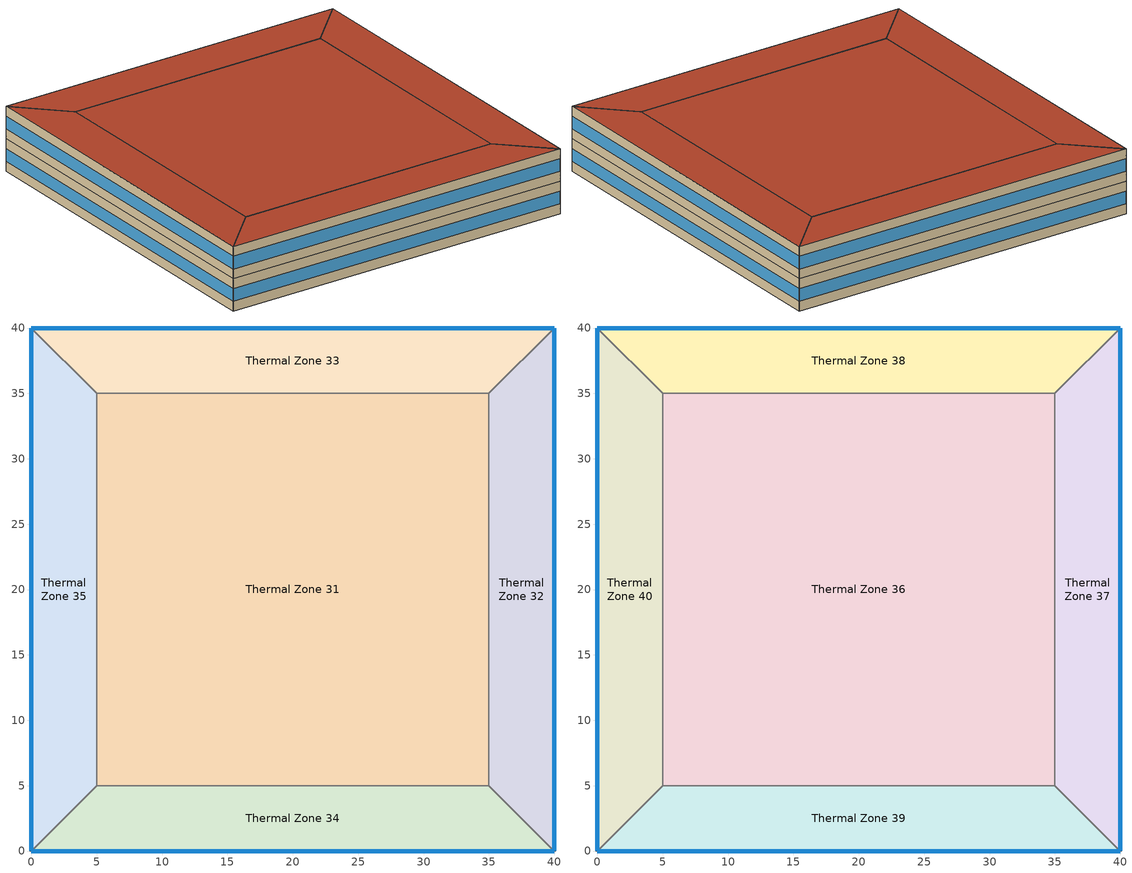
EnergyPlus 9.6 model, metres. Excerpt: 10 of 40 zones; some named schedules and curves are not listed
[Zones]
Thermal Zone 31
 floor to Thermal Zone 26 (Interior Floor): 5,5 5,35 35,35 35,5 z21.6
 wall to Thermal Zone 35 (Interior Wall): 5,35 5,5 z21.6:25.2
 wall to Thermal Zone 33 (Interior Wall): 35,35 5,35 z21.6:25.2
 wall to Thermal Zone 32 (Interior Wall): 35,5 35,35 z21.6:25.2
 wall to Thermal Zone 34 (Interior Wall): 5,5 35,5 z21.6:25.2
Thermal Zone 32
 floor to Thermal Zone 27 (Interior Floor): 35,5 35,35 40,40 40,0 z21.6
 wall outside (Ext Wall): 40,0 40,40 z21.6:25.2
 wall to Thermal Zone 34 (Interior Wall): 35,5 40,0 z21.6:25.2
 wall to Thermal Zone 33 (Interior Wall): 40,40 35,35 z21.6:25.2
 window (Ext Window): 40,0.01 40,39.99 z22.7:24.1
Thermal Zone 33
 floor to Thermal Zone 28 (Interior Floor): 5,35 0,40 40,40 35,35 z21.6
 wall outside (Ext Wall): 40,40 0,40 z21.6:25.2
 wall to Thermal Zone 35 (Interior Wall): 0,40 5,35 z21.6:25.2
 window (Ext Window): 39.99,40 0.01,40 z22.7:24.1
Thermal Zone 34
 floor to Thermal Zone 29 (Interior Floor): 35,5 40,0 0,0 5,5 z21.6
 wall outside (Ext Wall): 0,0 40,0 z21.6:25.2
 wall to Thermal Zone 35 (Interior Wall): 5,5 0,0 z21.6:25.2
 window (Ext Window): 0.01,0 39.99,0 z22.7:24.1
Thermal Zone 35
 floor to Thermal Zone 30 (Interior Floor): 0,40 5,35 5,5 0,0 z21.6
 wall outside (Ext Wall): 0,40 0,0 z21.6:25.2
 window (Ext Window): 0,39.99 0,0.01 z22.7:24.1
Thermal Zone 36
 floor to Thermal Zone 31 (Interior Floor): 5,5 5,35 35,35 35,5 z25.2
 wall to Thermal Zone 40 (Interior Wall): 5,35 5,5 z25.2:28.8
 wall to Thermal Zone 38 (Interior Wall): 35,35 5,35 z25.2:28.8
 wall to Thermal Zone 37 (Interior Wall): 35,5 35,35 z25.2:28.8
 wall to Thermal Zone 39 (Interior Wall): 5,5 35,5 z25.2:28.8
 roof outside (Ext Roof): 35,5 35,35 5,35 5,5 z28.8
Thermal Zone 37
 floor to Thermal Zone 32 (Interior Floor): 35,5 35,35 40,40 40,0 z25.2
 wall outside (Ext Wall): 40,0 40,40 z25.2:28.8
 wall to Thermal Zone 39 (Interior Wall): 35,5 40,0 z25.2:28.8
 wall to Thermal Zone 38 (Interior Wall): 40,40 35,35 z25.2:28.8
 window (Ext Window): 40,0.01 40,39.99 z26.3:27.7
 roof outside (Ext Roof): 40,0 40,40 35,35 35,5 z28.8
Thermal Zone 38
 floor to Thermal Zone 33 (Interior Floor): 5,35 0,40 40,40 35,35 z25.2
 wall outside (Ext Wall): 40,40 0,40 z25.2:28.8
 wall to Thermal Zone 40 (Interior Wall): 0,40 5,35 z25.2:28.8
 window (Ext Window): 39.99,40 0.01,40 z26.3:27.7
 roof outside (Ext Roof): 35,35 40,40 0,40 5,35 z28.8
Thermal Zone 39
 floor to Thermal Zone 34 (Interior Floor): 35,5 40,0 0,0 5,5 z25.2
 wall outside (Ext Wall): 0,0 40,0 z25.2:28.8
 wall to Thermal Zone 40 (Interior Wall): 5,5 0,0 z25.2:28.8
 window (Ext Window): 0.01,0 39.99,0 z26.3:27.7
 roof outside (Ext Roof): 5,5 0,0 40,0 35,5 z28.8
Thermal Zone 40
 floor to Thermal Zone 35 (Interior Floor): 0,40 5,35 5,5 0,0 z25.2
 wall outside (Ext Wall): 0,40 0,0 z25.2:28.8
 window (Ext Window): 0,39.99 0,0.01 z26.3:27.7
 roof outside (Ext Roof): 0,0 5,5 5,35 0,40 z28.8
[Building]
Building 1: North Axis {deg}=-0
[Site:Location]
Washington Dc Dulles IntL Ar: Latitude {deg}=38.98; Longitude {deg}=-77.47; Time Zone {hr}=-5; Elevation {m}=82
[SizingPeriod:DesignDay] Month=7; Day of Month=21; Day Type=SummerDesignDay; Daily Dry-Bulb Temperature Range {deltaC}=14.4; Dry-Bulb Temperature Range Modifier Type=DefaultMultipliers; Barometric Pressure {Pa}=86790; Wind Speed {m/s}=5; Wind Direction {deg}=340; Rain Indicator=No; Snow Indicator=No; Daylight Saving Time Indicator=No; Solar Model Indicator=ASHRAETau; ASHRAE Clear Sky Optical Depth for Beam Irradiance (taub)=0.339; ASHRAE Clear Sky Optical Depth for Diffuse Irradiance (taud)=2.366; Begin Environment Reset Mode=FullResetAtBeginEnvironment
Name | Maximum Dry-Bulb Temperature {C} | Humidity Condition Type | Wetbulb or DewPoint at Maximum Dry-Bulb {C} | Enthalpy at Maximum Dry-Bulb {J/kg}
SALT-LAKE-CITY-IAP Ann Clg .4% Condns DB=>MWB | 36.5 | Wetbulb | 17.1
SALT-LAKE-CITY-IAP Ann Clg .4% Condns DP=>MDB | 22.5 | Dewpoint | 15.6
SALT-LAKE-CITY-IAP Ann Clg .4% Condns Enth=>MDB | 30.8 | Enthalpy |  | 59300
SALT-LAKE-CITY-IAP Ann Clg .4% Condns WB=>MDB | 31.2 | Wetbulb | 19
[Material] Thermal Absorptance=0.9
Name | Roughness | Thickness m | Conductivity W/m-K | Density kg/m3 | Specific Heat J/kg-K | Solar Absorptance | Visible Absorptance
wall concrete | MediumRough | 0.25 | 0.5 | 2243 | 837 | 0.65 | 0.65
roof concrete | MediumRough | 0.2 | 0.5 | 2243 | 837 | 0.65 | 0.65
Wall Insulation [30]; Roof Insulation [30] | MediumRough | 0.1693 | 0.049 | 265 | 836.8 | 0.7 | 0.7
F16 Acoustic tile | MediumSmooth | 0.0191 | 0.06 | 368 | 590 | 0.3 | 0.3
M11 100mm lightweight concrete | MediumRough | 0.1016 | 0.53 | 1280 | 840 | 0.5 | 0.5
G01a 19mm gypsum board | MediumSmooth | 0.019 | 0.16 | 800 | 1090 | 0.4 | 0.4
[Material:AirGap]
Name | Thermal Resistance m2-K/W
F04 Wall air space resistance | 0.15
F05 Ceiling air space resistance | 0.18
[WindowMaterial:SimpleGlazingSystem]
Window Material Simple Glazing System: U-Factor W/m2-K=2.2; Solar Heat Gain Coefficient=0.35
[Construction]
Ext Roof: roof concrete, Roof Insulation [30]
Ext Wall: wall concrete, Wall Insulation [30]
Ext Window: Window Material Simple Glazing System
Interior Floor: F16 Acoustic tile, F05 Ceiling air space resistance, M11 100mm lightweight concrete
Interior Wall: G01a 19mm gypsum board, F04 Wall air space resistance, G01a 19mm gypsum board
[Zone]
Thermal Zone 31; Thermal Zone 32; Thermal Zone 33; Thermal Zone 34; Thermal Zone 35: 0, 0, 0, 21.6, , 1, , , , , , Yes
Thermal Zone 36; Thermal Zone 37; Thermal Zone 38; Thermal Zone 39; Thermal Zone 40: 0, 0, 0, 25.2, , 1, , , , , , Yes
[ZoneControl:Thermostat] Temperature Difference Between Cutout And Setpoint deltaC=0
Name | Zone or ZoneList | Control Type Schedule | Control 1
Thermal Zone 31 Thermostat | Thermal Zone 31 | Thermal Zone 31 Thermostat Schedule | Thermostat Setpoint Dual Setpoint 31
Thermal Zone 32 Thermostat | Thermal Zone 32 | Thermal Zone 32 Thermostat Schedule | Thermostat Setpoint Dual Setpoint 32
Thermal Zone 33 Thermostat | Thermal Zone 33 | Thermal Zone 33 Thermostat Schedule | Thermostat Setpoint Dual Setpoint 33
Thermal Zone 34 Thermostat | Thermal Zone 34 | Thermal Zone 34 Thermostat Schedule | Thermostat Setpoint Dual Setpoint 34
Thermal Zone 35 Thermostat | Thermal Zone 35 | Thermal Zone 35 Thermostat Schedule | Thermostat Setpoint Dual Setpoint 35
Thermal Zone 36 Thermostat | Thermal Zone 36 | Thermal Zone 36 Thermostat Schedule | Thermostat Setpoint Dual Setpoint 36
Thermal Zone 37 Thermostat | Thermal Zone 37 | Thermal Zone 37 Thermostat Schedule | Thermostat Setpoint Dual Setpoint 37
Thermal Zone 38 Thermostat | Thermal Zone 38 | Thermal Zone 38 Thermostat Schedule | Thermostat Setpoint Dual Setpoint 38
Thermal Zone 39 Thermostat | Thermal Zone 39 | Thermal Zone 39 Thermostat Schedule | Thermostat Setpoint Dual Setpoint 39
Thermal Zone 40 Thermostat | Thermal Zone 40 | Thermal Zone 40 Thermostat Schedule | Thermostat Setpoint Dual Setpoint 40
[ThermostatSetpoint:DualSetpoint]
Name | Heating Setpoint Temperature Schedule | Cooling Setpoint Temperature Schedule
Thermostat Setpoint Dual Setpoint 31 | HtgSetp 31 | ClgSetp 31
Thermostat Setpoint Dual Setpoint 32 | HtgSetp 32 | ClgSetp 32
Thermostat Setpoint Dual Setpoint 33 | HtgSetp 33 | ClgSetp 33
Thermostat Setpoint Dual Setpoint 34 | HtgSetp 34 | ClgSetp 34
Thermostat Setpoint Dual Setpoint 35 | HtgSetp 35 | ClgSetp 35
Thermostat Setpoint Dual Setpoint 36 | HtgSetp 36 | ClgSetp 36
Thermostat Setpoint Dual Setpoint 37 | HtgSetp 37 | ClgSetp 37
Thermostat Setpoint Dual Setpoint 38 | HtgSetp 38 | ClgSetp 38
Thermostat Setpoint Dual Setpoint 39 | HtgSetp 39 | ClgSetp 39
Thermostat Setpoint Dual Setpoint 40 | HtgSetp 40 | ClgSetp 40
[ZoneHVAC:TerminalUnit:VariableRefrigerantFlow] Terminal Unit Availability Schedule=Always On Discrete hvac_library; Cooling Supply Air Flow Rate m3/s=Autosize; No Cooling Supply Air Flow Rate m3/s=Autosize; Heating Supply Air Flow Rate m3/s=Autosize; No Heating Supply Air Flow Rate m3/s=Autosize; Cooling Outdoor Air Flow Rate m3/s=Autosize; Heating Outdoor Air Flow Rate m3/s=Autosize; No Load Outdoor Air Flow Rate m3/s=Autosize; Supply Air Fan Operating Mode Schedule=Always On Discrete hvac_library; Supply Air Fan Placement=DrawThrough; Zone Terminal Unit On Parasitic Electric Energy Use W=30; Zone Terminal Unit Off Parasitic Electric Energy Use W=20; Rated Heating Capacity Sizing Ratio W/W=1; Maximum Outdoor Dry-Bulb Temperature for Supplemental Heater Operation C=6.58437e-312
Name | Supply Air Fan Object | Outside Air Mixer Object | Cooling Coil Object | Heating Coil Object
VRF Zone Terminal 35 | VRF Zone Terminal Fan 35 | VRF Zone Terminal 35 OA Mixer | VRF Zone Terminal Cooling Coil 35 | VRF Zone Terminal Heating Coil 35
VRF Zone Terminal 36 | VRF Zone Terminal Fan 36 | VRF Zone Terminal 36 OA Mixer | VRF Zone Terminal Cooling Coil 36 | VRF Zone Terminal Heating Coil 36
VRF Zone Terminal 37 | VRF Zone Terminal Fan 37 | VRF Zone Terminal 37 OA Mixer | VRF Zone Terminal Cooling Coil 37 | VRF Zone Terminal Heating Coil 37
VRF Zone Terminal 38 | VRF Zone Terminal Fan 38 | VRF Zone Terminal 38 OA Mixer | VRF Zone Terminal Cooling Coil 38 | VRF Zone Terminal Heating Coil 38
VRF Zone Terminal 39 | VRF Zone Terminal Fan 39 | VRF Zone Terminal 39 OA Mixer | VRF Zone Terminal Cooling Coil 39 | VRF Zone Terminal Heating Coil 39
VRF Zone Terminal 40 | VRF Zone Terminal Fan 40 | VRF Zone Terminal 40 OA Mixer | VRF Zone Terminal Cooling Coil 40 | VRF Zone Terminal Heating Coil 40
[Coil:Cooling:DX:VariableRefrigerantFlow] Availability Schedule=Always On Discrete hvac_library; Gross Rated Total Cooling Capacity W=Autosize; Gross Rated Sensible Heat Ratio=Autosize; Rated Air Flow Rate m3/s=Autosize; Cooling Capacity Ratio Modifier Function of Temperature Curve=VRFTUCoolCapFT; Cooling Capacity Modifier Curve Function of Flow Fraction=VRFACCoolCapFFF
VRF Zone Terminal Cooling Coil 1; VRF Zone Terminal Cooling Coil 2; VRF Zone Terminal Cooling Coil 3; VRF Zone Terminal Cooling Coil 4; VRF Zone Terminal Cooling Coil 5; VRF Zone Terminal Cooling Coil 6; VRF Zone Terminal Cooling Coil 7; VRF Zone Terminal Cooling Coil 8; VRF Zone Terminal Cooling Coil 9; VRF Zone Terminal Cooling Coil 10; VRF Zone Terminal Cooling Coil 11; VRF Zone Terminal Cooling Coil 12; VRF Zone Terminal Cooling Coil 13; VRF Zone Terminal Cooling Coil 14; VRF Zone Terminal Cooling Coil 15; VRF Zone Terminal Cooling Coil 16; VRF Zone Terminal Cooling Coil 17; VRF Zone Terminal Cooling Coil 18; VRF Zone Terminal Cooling Coil 19; VRF Zone Terminal Cooling Coil 20; VRF Zone Terminal Cooling Coil 21; VRF Zone Terminal Cooling Coil 22; VRF Zone Terminal Cooling Coil 23; VRF Zone Terminal Cooling Coil 24; VRF Zone Terminal Cooling Coil 25; VRF Zone Terminal Cooling Coil 26; VRF Zone Terminal Cooling Coil 27; VRF Zone Terminal Cooling Coil 28; VRF Zone Terminal Cooling Coil 29; VRF Zone Terminal Cooling Coil 30; VRF Zone Terminal Cooling Coil 31; VRF Zone Terminal Cooling Coil 32; VRF Zone Terminal Cooling Coil 33; VRF Zone Terminal Cooling Coil 34; VRF Zone Terminal Cooling Coil 35; VRF Zone Terminal Cooling Coil 36; VRF Zone Terminal Cooling Coil 37; VRF Zone Terminal Cooling Coil 38; VRF Zone Terminal Cooling Coil 39; VRF Zone Terminal Cooling Coil 40
[Coil:Heating:DX:VariableRefrigerantFlow] Availability Schedule=Always On Discrete hvac_library; Gross Rated Heating Capacity W=Autosize; Rated Air Flow Rate m3/s=Autosize; Heating Capacity Ratio Modifier Function of Temperature Curve=Coil Heating DX Variable Refrigerant Flow 1 VRFTUHeatCAPFT; Heating Capacity Modifier Function of Flow Fraction Curve=Coil Heating DX Variable Refrigerant Flow 1 VRFACCoolCapFFF
VRF Zone Terminal Heating Coil 1; VRF Zone Terminal Heating Coil 2; VRF Zone Terminal Heating Coil 3; VRF Zone Terminal Heating Coil 4; VRF Zone Terminal Heating Coil 5; VRF Zone Terminal Heating Coil 6; VRF Zone Terminal Heating Coil 7; VRF Zone Terminal Heating Coil 8; VRF Zone Terminal Heating Coil 9; VRF Zone Terminal Heating Coil 10; VRF Zone Terminal Heating Coil 11; VRF Zone Terminal Heating Coil 12; VRF Zone Terminal Heating Coil 13; VRF Zone Terminal Heating Coil 14; VRF Zone Terminal Heating Coil 15; VRF Zone Terminal Heating Coil 16; VRF Zone Terminal Heating Coil 17; VRF Zone Terminal Heating Coil 18; VRF Zone Terminal Heating Coil 19; VRF Zone Terminal Heating Coil 20; VRF Zone Terminal Heating Coil 21; VRF Zone Terminal Heating Coil 22; VRF Zone Terminal Heating Coil 23; VRF Zone Terminal Heating Coil 24; VRF Zone Terminal Heating Coil 25; VRF Zone Terminal Heating Coil 26; VRF Zone Terminal Heating Coil 27; VRF Zone Terminal Heating Coil 28; VRF Zone Terminal Heating Coil 29; VRF Zone Terminal Heating Coil 30; VRF Zone Terminal Heating Coil 31; VRF Zone Terminal Heating Coil 32; VRF Zone Terminal Heating Coil 33; VRF Zone Terminal Heating Coil 34; VRF Zone Terminal Heating Coil 35; VRF Zone Terminal Heating Coil 36; VRF Zone Terminal Heating Coil 37; VRF Zone Terminal Heating Coil 38; VRF Zone Terminal Heating Coil 39; VRF Zone Terminal Heating Coil 40
[Fan:OnOff] Availability Schedule=Always On Discrete hvac_library; Fan Total Efficiency=0.75; Pressure Rise Pa=800; Maximum Flow Rate m3/s=Autosize; Motor Efficiency=0.8; Motor In Airstream Fraction=1; Fan Power Ratio Function of Speed Ratio Curve=Fan On Off Power Curve 19; Fan Efficiency Ratio Function of Speed Ratio Curve=Fan On Off Efficiency Curve 6
VRF Zone Terminal Fan 1; VRF Zone Terminal Fan 2; VRF Zone Terminal Fan 3; VRF Zone Terminal Fan 4; VRF Zone Terminal Fan 5; VRF Zone Terminal Fan 6; VRF Zone Terminal Fan 7; VRF Zone Terminal Fan 8; VRF Zone Terminal Fan 9; VRF Zone Terminal Fan 10; VRF Zone Terminal Fan 11; VRF Zone Terminal Fan 12; VRF Zone Terminal Fan 13; VRF Zone Terminal Fan 14; VRF Zone Terminal Fan 15; VRF Zone Terminal Fan 16; VRF Zone Terminal Fan 17; VRF Zone Terminal Fan 18; VRF Zone Terminal Fan 19; VRF Zone Terminal Fan 20; VRF Zone Terminal Fan 21; VRF Zone Terminal Fan 22; VRF Zone Terminal Fan 23; VRF Zone Terminal Fan 24; VRF Zone Terminal Fan 25; VRF Zone Terminal Fan 26; VRF Zone Terminal Fan 27; VRF Zone Terminal Fan 28; VRF Zone Terminal Fan 29; VRF Zone Terminal Fan 30; VRF Zone Terminal Fan 31; VRF Zone Terminal Fan 32; VRF Zone Terminal Fan 33; VRF Zone Terminal Fan 34; VRF Zone Terminal Fan 35; VRF Zone Terminal Fan 36; VRF Zone Terminal Fan 37; VRF Zone Terminal Fan 38; VRF Zone Terminal Fan 39; VRF Zone Terminal Fan 40
[Zone equipment]
Thermal Zone 31: VRF Zone Terminal 31
Thermal Zone 32: VRF Zone Terminal 32
Thermal Zone 33: VRF Zone Terminal 33
Thermal Zone 34: VRF Zone Terminal 34
Thermal Zone 35: VRF Zone Terminal 35
Thermal Zone 36: VRF Zone Terminal 36
Thermal Zone 37: VRF Zone Terminal 37
Thermal Zone 38: VRF Zone Terminal 38
Thermal Zone 39: VRF Zone Terminal 39
Thermal Zone 40: VRF Zone Terminal 40
[Sizing:Zone] Zone Cooling Design Supply Air Temperature Input Method=SupplyAirTemperature; Zone Cooling Design Supply Air Temperature C=14; Zone Cooling Design Supply Air Temperature Difference deltaC=11.11; Zone Heating Design Supply Air Temperature Input Method=SupplyAirTemperature; Zone Heating Design Supply Air Temperature C=45; Zone Heating Design Supply Air Temperature Difference deltaC=11.11; Zone Cooling Design Supply Air Humidity Ratio kgWater/kgDryAir=0.0085; Zone Heating Design Supply Air Humidity Ratio kgWater/kgDryAir=0.008; Cooling Design Air Flow Method=DesignDay; Cooling Design Air Flow Rate m3/s=0; Cooling Minimum Air Flow per Zone Floor Area m3/s-m2=0.000762; Cooling Minimum Air Flow m3/s=0; Cooling Minimum Air Flow Fraction=0; Heating Design Air Flow Method=DesignDay; Heating Design Air Flow Rate m3/s=0; Heating Maximum Air Flow per Zone Floor Area m3/s-m2=0.002032; Heating Maximum Air Flow m3/s=0.141576; Heating Maximum Air Flow Fraction=0.3; Account for Dedicated Outdoor Air System=No
Name | Design Specification Outdoor Air Object
Thermal Zone 31 | Ventilation 31
Thermal Zone 32 | Ventilation 32
Thermal Zone 33 | Ventilation 33
Thermal Zone 34 | Ventilation 34
Thermal Zone 35 | Ventilation 35
Thermal Zone 36 | Ventilation 36
Thermal Zone 37 | Ventilation 37
Thermal Zone 38 | Ventilation 38
Thermal Zone 39 | Ventilation 39
Thermal Zone 40 | Ventilation 40
[DesignSpecification:OutdoorAir] Outdoor Air Method=Sum; Outdoor Air Flow per Person m3/s-person=0; Outdoor Air Flow per Zone Floor Area m3/s-m2=0; Outdoor Air Flow per Zone m3/s=0; Outdoor Air Flow Air Changes per Hour 1/hr=1.2
Ventilation 31; Ventilation 32; Ventilation 33; Ventilation 34; Ventilation 35; Ventilation 36; Ventilation 37; Ventilation 38; Ventilation 39; Ventilation 40
[AirConditioner:VariableRefrigerantFlow]
Heat Pump=VRF System; Availability Schedule=Always On Discrete hvac_library; Gross Rated Total Cooling Capacity W=Autosize; Gross Rated Cooling COP W/W=4.2; Minimum Condenser Inlet Node Temperature in Cooling Mode C=-5; Maximum Condenser Inlet Node Temperature in Cooling Mode C=43; Cooling Capacity Ratio Modifier Function of Low Temperature Curve=VRF System VRFCoolCapFT 1; Cooling Capacity Ratio Boundary Curve=VRF System VRFCoolCapFTBoundary 1; Cooling Capacity Ratio Modifier Function of High Temperature Curve=VRF System VRFCoolCapFTHi 1; Cooling Energy Input Ratio Modifier Function of Low Temperature Curve=VRF System VRFCoolEIRFT 1; Cooling Energy Input Ratio Boundary Curve=VRF System VRFCoolEIRFTBoundary 1; Cooling Energy Input Ratio Modifier Function of High Temperature Curve=VRF System VRFCoolEIRFTHi 1; Cooling Energy Input Ratio Modifier Function of Low Part-Load Ratio Curve=VRF System CoolingEIRLowPLR 1; Cooling Energy Input Ratio Modifier Function of High Part-Load Ratio Curve=VRF System CoolingEIRHiPLR 1; Cooling Combination Ratio Correction Factor Curve=VRF System CoolingCombRatio 1; Cooling Part-Load Fraction Correlation Curve=VRF System VRFCPLFFPLR 1; Gross Rated Heating Capacity W=Autosize; Rated Heating Capacity Sizing Ratio W/W=1; Gross Rated Heating COP W/W=4.5; Minimum Condenser Inlet Node Temperature in Heating Mode C=-20; Maximum Condenser Inlet Node Temperature in Heating Mode C=30; Heating Capacity Ratio Modifier Function of Low Temperature Curve=VRF System VRFHeatCapFT 1; Heating Capacity Ratio Boundary Curve=VRF System VRFHeatCapFTBoundary 1; Heating Capacity Ratio Modifier Function of High Temperature Curve=VRF System VRFHeatCapFTHi 1; Heating Energy Input Ratio Modifier Function of Low Temperature Curve=VRF System VRFHeatEIRFT 1; Heating Energy Input Ratio Boundary Curve=VRF System VRFHeatEIRFTBoundary 1; Heating Energy Input Ratio Modifier Function of High Temperature Curve=VRF System VRFHeatEIRFTHi 1; Heating Performance Curve Outdoor Temperature Type=WetBulbTemperature; Heating Energy Input Ratio Modifier Function of Low Part-Load Ratio Curve=VRF System HeatingEIRLowPLR 1; Heating Energy Input Ratio Modifier Function of High Part-Load Ratio Curve=VRF System HeatingEIRHiPLR 1; Heating Combination Ratio Correction Factor Curve=VRF System HeatingCombRatio 1; Heating Part-Load Fraction Correlation Curve=VRF System VRFCPLFFPLR 2; Minimum Heat Pump Part-Load Ratio dimensionless=0.5; Master Thermostat Priority Control Type=LoadPriority; Zone Terminal Unit List=VRF System Terminal List; Heat Pump Waste Heat Recovery=No; Equivalent Piping Length used for Piping Correction Factor in Cooling Mode m=30; Vertical Height used for Piping Correction Factor m=10; Piping Correction Factor for Length in Cooling Mode Curve=VRF System CoolingLengthCorrectionFactor 1; Piping Correction Factor for Height in Cooling Mode Coefficient 1/m=-0.000386; Equivalent Piping Length used for Piping Correction Factor in Heating Mode m=30; Piping Correction Factor for Length in Heating Mode Curve=VRF System HeatingLengthCorrectionFactor 1; Piping Correction Factor for Height in Heating Mode Coefficient 1/m=0; Crankcase Heater Power per Compressor W=15; Number of Compressors dimensionless=3; Ratio of Compressor Size to Total Compressor Capacity W/W=0.33; Maximum Outdoor Dry-Bulb Temperature for Crankcase Heater C=7; Defrost Strategy=Resistive; Defrost Control=Timed; Defrost Time Period Fraction dimensionless=0.058333; Resistive Defrost Heater Capacity W=1e-07; Maximum Outdoor Dry-bulb Temperature for Defrost Operation C=7; Condenser Type=AirCooled; Water Condenser Volume Flow Rate m3/s=Autosize; Evaporative Condenser Effectiveness dimensionless=0.9; Evaporative Condenser Air Flow Rate m3/s=Autosize; Evaporative Condenser Pump Rated Power Consumption W=Autosize; Basin Heater Capacity W/K=0; Basin Heater Setpoint Temperature C=2; Fuel Type=Electricity; Minimum Condenser Inlet Node Temperature in Heat Recovery Mode C=0; Maximum Condenser Inlet Node Temperature in Heat Recovery Mode C=30; Heat Recovery Cooling Capacity Modifier Curve=VRF System Heat Recovery Cooling Cap Modifier 1; Initial Heat Recovery Cooling Capacity Fraction W/W=1; Heat Recovery Cooling Capacity Time Constant hr=0.083; Heat Recovery Cooling Energy Modifier Curve=VRF System Heat Recovery Cooling Energy Modifier 1; Initial Heat Recovery Cooling Energy Fraction W/W=1; Heat Recovery Cooling Energy Time Constant hr=0; Heat Recovery Heating Capacity Modifier Curve=VRF System Heat Recovery Heating Cap Modifier 1; Initial Heat Recovery Heating Capacity Fraction W/W=0.5; Heat Recovery Heating Capacity Time Constant hr=0.083; Heat Recovery Heating Energy Modifier Curve=VRF System Heat Recovery Heating Energy Modifier 1; Initial Heat Recovery Heating Energy Fraction W/W=0.5; Heat Recovery Heating Energy Time Constant hr=0
[Schedule:Compact]
Thermal Zone 31 Thermostat Schedule; Thermal Zone 32 Thermostat Schedule; Thermal Zone 33 Thermostat Schedule; Thermal Zone 34 Thermostat Schedule; Thermal Zone 35 Thermostat Schedule; Thermal Zone 36 Thermostat Schedule; Thermal Zone 37 Thermostat Schedule; Thermal Zone 38 Thermostat Schedule; Thermal Zone 39 Thermostat Schedule; Thermal Zone 40 Thermostat Schedule: Through: 12/31, For: AllDays, Until: 24:00, 4
[Curve:Biquadratic] Input Unit Type for X=Temperature; Input Unit Type for Y=Temperature; Output Unit Type=Dimensionless
Name | Coefficient1 Constant | Coefficient2 x | Coefficient3 x**2 | Coefficient4 y | Coefficient5 y**2 | Coefficient6 x*y | Minimum Value of x | Maximum Value of x | Minimum Value of y | Maximum Value of y | Minimum Curve Output | Maximum Curve Output
VRF System VRFCoolCapFT 1 | 0.576883 | 0.017448 | 0.000583269 | -1.76324e-06 | -7.474e-09 | -1.30413e-07 | 15 | 24 | -5 | 23
VRF System VRFCoolCapFTHi 1 | 0.686736 | 0.0207631 | 0.0005447 | -0.0016218 | -4.259e-07 | -0.0003392 | 15 | 24 | 16 | 43
VRF System VRFCoolEIRFT 1 | 0.989011 | -0.0234797 | 0.000199711 | 0.00596834 | -1.0289e-07 | -0.00015686 | 15 | 24 | -5 | 23
VRF System VRFCoolEIRFTHi 1 | -1.43951 | 0.161985 | -0.00349118 | 0.0269443 | 0.000134616 | -0.000671494 | 15 | 23.9 | 16.8 | 43.3
VRFTUCoolCapFT | 0.0585884 | 0.0587397 | -0.000210275 | 0.010937 | -0.000121955 | -0.000524662 | 15 | 23.89 | 20 | 43.33 | 0.8083 | 1.2583
Coil Heating DX Variable Refrigerant Flow 1 VRFTUHeatCAPFT | 0.375444 | 0.0668191 | -0.00194171 | 0.0442618 | -0.000400958 | -0.00148198 | 21.11 | 27.22 | -15 | 18.33 | 0.6074 | 1
[Curve:Cubic]
Name | Coefficient1 Constant | Coefficient2 x | Coefficient3 x**2 | Coefficient4 x**3 | Minimum Value of x | Maximum Value of x | Input Unit Type for X | Output Unit Type
VRF System VRFCoolCapFTBoundary 1 | 25.73 | -0.0315004 | -0.014166 | 0 | 11 | 30 | Temperature | Temperature
VRF System VRFCoolEIRFTBoundary 1 | 25.7347 | -0.0315004 | -0.014166 | 0 | 15 | 24 | Temperature | Temperature
VRF System CoolingEIRLowPLR 1 | 0.454123 | -0.172969 | 1.08287 | -0.361848 | 0.5 | 1 | Temperature | Temperature
Fan On Off Efficiency Curve 6 | 1 | 0 | 0 | 0 | 0 | 1
[Curve:Quadratic] Coefficient1 Constant=0.8; Coefficient2 x=0.2; Coefficient3 x**2=0; Minimum Value of x=0.5; Maximum Value of x=1.5
VRFACCoolCapFFF; Coil Heating DX Variable Refrigerant Flow 1 VRFACCoolCapFFF
[Curve:Exponent]
Fan On Off Power Curve 19: Coefficient1 Constant=1; Coefficient2 Constant=0; Coefficient3 Constant=0; Minimum Value of x=0; Maximum Value of x=1
[Schedule:Constant]
Always On Discrete hvac_library: 1
